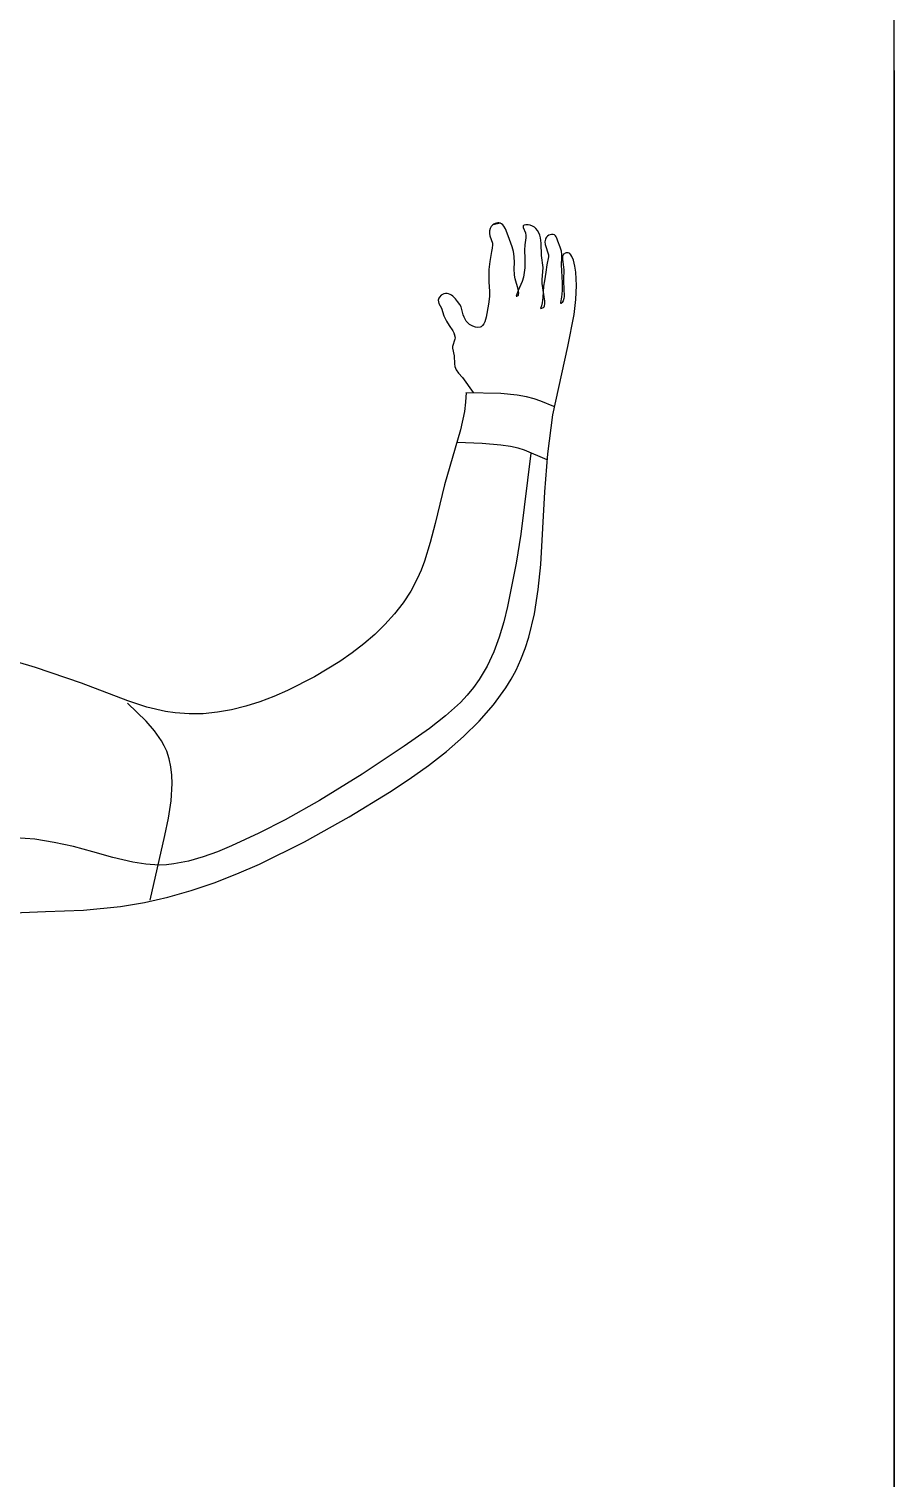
# Model space of a CAD drawing. Header units: metres. Extents: x 151 to 270, y 180 to 223.
# Drawn here: x 183.615 to 184.086, y 203.391 to 204.181 of the extents above; entities that cross this region are included whole.
import ezdxf

# ---------------------------------------------------------------- set-up
doc = ezdxf.new("R2010")
doc.units = ezdxf.units.M
doc.layers.add('1-AREA DE PRODUCCION', color=7, linetype='Continuous')

msp = doc.modelspace()

# ---------------------------------------------------------------- linework, layer by layer
at = {"layer": '1-AREA DE PRODUCCION', "color": 2}
for p, q in [((184.08628, 201.55814), (184.08628, 204.20371)), ((184.08628, 204.15858), (184.08628, 201.55814))]:
    msp.add_line(p, q, dxfattribs=at)
at = {"layer": '1-AREA DE PRODUCCION', "color": 0, "lineweight": -2}
for p, q in [((183.86765, 204.07441), (183.8668, 204.07346)), ((183.86765, 204.07441), (183.8668, 204.07346)), ((183.87174, 204.07532), (183.86764, 204.07441)), ((183.87174, 204.07532), (183.86764, 204.07441)), ((183.86825, 204.07483), (183.86765, 204.07441)), ((183.86825, 204.07483), (183.86765, 204.07441)), ((183.8689, 204.07516), (183.86825, 204.07483)), ((183.8689, 204.07516), (183.86825, 204.07483)), ((183.86959, 204.07539), (183.8689, 204.07516)), ((183.86959, 204.07539), (183.8689, 204.07516)), ((183.87027, 204.0755), (183.86959, 204.07539)), ((183.87027, 204.0755), (183.86959, 204.07539)), ((183.87094, 204.0755), (183.87027, 204.0755)), ((183.87094, 204.0755), (183.87027, 204.0755)), ((183.87171, 204.07531), (183.87094, 204.0755)), ((183.87171, 204.07531), (183.87094, 204.0755)), ((183.8724, 204.07495), (183.87171, 204.07531)), ((183.8724, 204.07495), (183.87171, 204.07531)), ((183.87302, 204.07442), (183.8724, 204.07495)), ((183.87302, 204.07442), (183.8724, 204.07495)), ((183.87358, 204.07376), (183.87302, 204.07442)), ((183.87358, 204.07376), (183.87302, 204.07442)), ((183.88441, 204.0741), (183.88429, 204.07398)), ((183.88441, 204.0741), (183.88429, 204.07398)), ((183.88473, 204.07429), (183.88441, 204.0741)), ((183.88473, 204.07429), (183.88441, 204.0741)), ((183.88566, 204.07446), (183.88473, 204.07429)), ((183.88566, 204.07446), (183.88473, 204.07429)), ((183.88682, 204.07441), (183.88566, 204.07446)), ((183.88682, 204.07441), (183.88566, 204.07446)), ((183.88806, 204.07415), (183.88682, 204.07441)), ((183.88806, 204.07415), (183.88682, 204.07441)), ((183.88922, 204.07374), (183.88806, 204.07415)), ((183.88922, 204.07374), (183.88806, 204.07415)), ((183.86589, 204.07106), (183.86582, 204.06975)), ((183.86589, 204.07106), (183.86582, 204.06975)), ((183.86582, 204.06975), (183.86601, 204.06847)), ((183.86582, 204.06975), (183.86601, 204.06847)), ((183.86621, 204.07232), (183.86589, 204.07106)), ((183.86621, 204.07232), (183.86589, 204.07106)), ((183.86601, 204.06847), (183.86744, 204.06448)), ((183.86601, 204.06847), (183.86744, 204.06448)), ((183.8668, 204.07346), (183.86621, 204.07232)), ((183.8668, 204.07346), (183.86621, 204.07232)), ((183.87455, 204.07216), (183.87358, 204.07376)), ((183.87455, 204.07216), (183.87358, 204.07376)), ((183.87606, 204.06847), (183.87455, 204.07216)), ((183.87606, 204.06847), (183.87455, 204.07216)), ((183.87819, 204.06245), (183.87606, 204.06847)), ((183.87819, 204.06245), (183.87606, 204.06847)), ((183.8842, 204.07385), (183.88414, 204.07359)), ((183.8842, 204.07385), (183.88414, 204.07359)), ((183.88414, 204.07359), (183.8842, 204.07296)), ((183.88414, 204.07359), (183.8842, 204.07296)), ((183.88429, 204.07398), (183.8842, 204.07385)), ((183.88429, 204.07398), (183.8842, 204.07385)), ((183.8842, 204.07296), (183.88538, 204.07007)), ((183.8842, 204.07296), (183.88538, 204.07007)), ((183.88568, 204.06732), (183.88499, 204.06346)), ((183.88568, 204.06732), (183.88499, 204.06346)), ((183.88538, 204.07007), (183.88567, 204.06866)), ((183.88538, 204.07007), (183.88567, 204.06866)), ((183.88567, 204.06866), (183.88568, 204.06732)), ((183.88567, 204.06866), (183.88568, 204.06732)), ((183.89026, 204.07314), (183.88922, 204.07374)), ((183.89026, 204.07314), (183.88922, 204.07374)), ((183.89108, 204.07242), (183.89026, 204.07314)), ((183.89108, 204.07242), (183.89026, 204.07314)), ((183.89193, 204.0713), (183.89108, 204.07242)), ((183.89193, 204.0713), (183.89108, 204.07242)), ((183.89262, 204.07005), (183.89193, 204.0713)), ((183.89262, 204.07005), (183.89193, 204.0713)), ((183.89317, 204.0687), (183.89262, 204.07005)), ((183.89317, 204.0687), (183.89262, 204.07005)), ((183.89358, 204.06728), (183.89317, 204.0687)), ((183.89358, 204.06728), (183.89317, 204.0687)), ((183.89404, 204.06435), (183.89358, 204.06728)), ((183.89404, 204.06435), (183.89358, 204.06728)), ((183.89628, 204.06652), (183.89606, 204.06516)), ((183.89628, 204.06652), (183.89606, 204.06516)), ((183.89654, 204.06715), (183.89628, 204.06652)), ((183.89654, 204.06715), (183.89628, 204.06652)), ((183.8969, 204.06773), (183.89654, 204.06715)), ((183.8969, 204.06773), (183.89654, 204.06715)), ((183.89739, 204.06824), (183.8969, 204.06773)), ((183.89739, 204.06824), (183.8969, 204.06773)), ((183.89807, 204.06869), (183.89739, 204.06824)), ((183.89807, 204.06869), (183.89739, 204.06824)), ((183.89886, 204.069), (183.89807, 204.06869)), ((183.89886, 204.069), (183.89807, 204.06869)), ((183.89968, 204.06914), (183.89886, 204.069)), ((183.89968, 204.06914), (183.89886, 204.069)), ((183.90047, 204.06911), (183.89968, 204.06914)), ((183.90047, 204.06911), (183.89968, 204.06914)), ((183.90116, 204.06888), (183.90047, 204.06911)), ((183.90116, 204.06888), (183.90047, 204.06911)), ((183.90174, 204.06843), (183.90116, 204.06888)), ((183.90174, 204.06843), (183.90116, 204.06888)), ((183.90218, 204.06781), (183.90174, 204.06843)), ((183.90218, 204.06781), (183.90174, 204.06843)), ((183.90252, 204.06708), (183.90218, 204.06781)), ((183.90252, 204.06708), (183.90218, 204.06781)), ((183.9031, 204.06545), (183.90252, 204.06708)), ((183.9031, 204.06545), (183.90252, 204.06708)), ((183.86684, 204.05981), (183.86598, 204.05451)), ((183.86684, 204.05981), (183.86598, 204.05451)), ((183.86728, 204.06171), (183.86684, 204.05981)), ((183.86728, 204.06171), (183.86684, 204.05981)), ((183.86751, 204.06358), (183.86728, 204.06171)), ((183.86751, 204.06358), (183.86728, 204.06171)), ((183.86744, 204.06448), (183.86751, 204.06358)), ((183.86744, 204.06448), (183.86751, 204.06358)), ((183.87883, 204.05988), (183.87819, 204.06245)), ((183.87883, 204.05988), (183.87819, 204.06245)), ((183.87928, 204.05722), (183.87883, 204.05988)), ((183.87928, 204.05722), (183.87883, 204.05988)), ((183.88499, 204.06346), (183.88482, 204.06056)), ((183.88499, 204.06346), (183.88482, 204.06056)), ((183.88482, 204.06056), (183.88508, 204.05611)), ((183.88482, 204.06056), (183.88508, 204.05611)), ((183.89415, 204.05772), (183.89404, 204.06435)), ((183.89415, 204.05772), (183.89404, 204.06435)), ((183.89606, 204.06516), (183.89621, 204.0637)), ((183.89606, 204.06516), (183.89621, 204.0637)), ((183.89621, 204.0637), (183.89793, 204.05807)), ((183.89621, 204.0637), (183.89793, 204.05807)), ((183.90436, 204.06217), (183.9031, 204.06545)), ((183.90436, 204.06217), (183.9031, 204.06545)), ((183.90499, 204.06008), (183.90436, 204.06217)), ((183.90499, 204.06008), (183.90436, 204.06217)), ((183.90522, 204.05829), (183.90499, 204.06008)), ((183.90522, 204.05829), (183.90499, 204.06008)), ((183.90524, 204.05644), (183.90522, 204.05829)), ((183.90524, 204.05644), (183.90522, 204.05829)), ((183.90621, 204.05833), (183.90581, 204.05768)), ((183.90621, 204.05833), (183.90581, 204.05768)), ((183.90662, 204.05867), (183.90621, 204.05833)), ((183.90662, 204.05867), (183.90621, 204.05833)), ((183.90712, 204.05894), (183.90662, 204.05867)), ((183.90712, 204.05894), (183.90662, 204.05867)), ((183.90766, 204.05911), (183.90712, 204.05894)), ((183.90766, 204.05911), (183.90712, 204.05894)), ((183.90822, 204.05918), (183.90766, 204.05911)), ((183.90822, 204.05918), (183.90766, 204.05911)), ((183.90874, 204.05913), (183.90822, 204.05918)), ((183.90874, 204.05913), (183.90822, 204.05918)), ((183.90916, 204.05897), (183.90874, 204.05913)), ((183.90916, 204.05897), (183.90874, 204.05913)), ((183.90953, 204.05873), (183.90916, 204.05897)), ((183.90953, 204.05873), (183.90916, 204.05897)), ((183.91014, 204.05801), (183.90953, 204.05873)), ((183.91014, 204.05801), (183.90953, 204.05873)), ((183.86598, 204.05451), (183.86554, 204.05009)), ((183.86598, 204.05451), (183.86554, 204.05009)), ((183.87952, 204.05378), (183.87928, 204.05722)), ((183.87952, 204.05378), (183.87928, 204.05722)), ((183.87935, 204.05053), (183.87952, 204.05378)), ((183.87935, 204.05053), (183.87952, 204.05378)), ((183.87944, 204.047), (183.87935, 204.05053)), ((183.87944, 204.047), (183.87935, 204.05053)), ((183.88508, 204.05094), (183.8848, 204.04838)), ((183.88508, 204.05094), (183.8848, 204.04838)), ((183.88508, 204.05611), (183.88508, 204.05094)), ((183.88508, 204.05611), (183.88508, 204.05094)), ((183.89501, 204.05122), (183.89415, 204.05772)), ((183.89501, 204.05122), (183.89415, 204.05772)), ((183.89452, 204.04441), (183.89501, 204.05122)), ((183.89452, 204.04441), (183.89501, 204.05122)), ((183.89705, 204.05254), (183.89647, 204.04852)), ((183.89705, 204.05254), (183.89647, 204.04852)), ((183.89794, 204.05697), (183.89705, 204.05254)), ((183.89794, 204.05697), (183.89705, 204.05254)), ((183.89793, 204.05807), (183.89794, 204.05697)), ((183.89793, 204.05807), (183.89794, 204.05697)), ((183.90509, 204.05259), (183.90524, 204.05644)), ((183.90509, 204.05259), (183.90524, 204.05644)), ((183.90563, 204.04278), (183.90509, 204.05259)), ((183.90563, 204.04278), (183.90509, 204.05259)), ((183.90581, 204.05768), (183.90563, 204.05691)), ((183.90581, 204.05768), (183.90563, 204.05691)), ((183.90563, 204.05691), (183.90568, 204.05562)), ((183.90563, 204.05691), (183.90568, 204.05562)), ((183.90568, 204.05562), (183.90587, 204.0543)), ((183.90568, 204.05562), (183.90587, 204.0543)), ((183.90587, 204.0543), (183.90628, 204.0499)), ((183.90587, 204.0543), (183.90628, 204.0499)), ((183.91064, 204.0571), (183.91014, 204.05801)), ((183.91064, 204.0571), (183.91014, 204.05801)), ((183.91157, 204.05516), (183.91064, 204.0571)), ((183.91157, 204.05516), (183.91064, 204.0571)), ((183.91236, 204.05195), (183.91157, 204.05516)), ((183.91236, 204.05195), (183.91157, 204.05516)), ((183.9129, 204.04858), (183.91236, 204.05195)), ((183.9129, 204.04858), (183.91236, 204.05195)), ((183.86554, 204.05009), (183.86539, 204.04675)), ((183.86554, 204.05009), (183.86539, 204.04675)), ((183.86539, 204.04675), (183.86548, 204.04342)), ((183.86539, 204.04675), (183.86548, 204.04342)), ((183.86548, 204.04342), (183.86588, 204.03808)), ((183.86548, 204.04342), (183.86588, 204.03808)), ((183.87983, 204.04492), (183.87944, 204.047)), ((183.87983, 204.04492), (183.87944, 204.047)), ((183.88147, 204.03931), (183.87983, 204.04492)), ((183.88147, 204.03931), (183.87983, 204.04492)), ((183.88355, 204.04346), (183.88145, 204.03861)), ((183.88355, 204.04346), (183.88145, 204.03861)), ((183.88431, 204.04588), (183.88355, 204.04346)), ((183.88431, 204.04588), (183.88355, 204.04346)), ((183.8848, 204.04838), (183.88431, 204.04588)), ((183.8848, 204.04838), (183.88431, 204.04588)), ((183.89457, 204.04238), (183.89452, 204.04441)), ((183.89457, 204.04238), (183.89452, 204.04441)), ((183.89586, 204.04385), (183.8953, 204.04099)), ((183.89586, 204.04385), (183.8953, 204.04099)), ((183.89647, 204.04852), (183.89586, 204.04385)), ((183.89647, 204.04852), (183.89586, 204.04385)), ((183.90569, 204.03869), (183.90563, 204.04278)), ((183.90569, 204.03869), (183.90563, 204.04278)), ((183.90628, 204.0499), (183.90616, 204.04436)), ((183.90628, 204.0499), (183.90616, 204.04436)), ((183.90616, 204.04436), (183.90629, 204.03859)), ((183.90616, 204.04436), (183.90629, 204.03859)), ((183.9133, 204.0414), (183.9129, 204.04858)), ((183.9133, 204.0414), (183.9129, 204.04858)), ((183.83859, 204.03505), (183.83826, 204.03451)), ((183.83859, 204.03505), (183.83826, 204.03451)), ((183.83948, 204.03599), (183.83859, 204.03505)), ((183.83948, 204.03599), (183.83859, 204.03505)), ((183.84021, 204.03645), (183.83948, 204.03599)), ((183.84021, 204.03645), (183.83948, 204.03599)), ((183.84101, 204.03678), (183.84021, 204.03645)), ((183.84101, 204.03678), (183.84021, 204.03645)), ((183.84185, 204.03695), (183.84101, 204.03678)), ((183.84185, 204.03695), (183.84101, 204.03678)), ((183.8427, 204.03697), (183.84185, 204.03695)), ((183.8427, 204.03697), (183.84185, 204.03695)), ((183.84351, 204.03683), (183.8427, 204.03697)), ((183.84351, 204.03683), (183.8427, 204.03697)), ((183.84437, 204.03651), (183.84351, 204.03683)), ((183.84437, 204.03651), (183.84351, 204.03683)), ((183.84516, 204.03603), (183.84437, 204.03651)), ((183.84516, 204.03603), (183.84437, 204.03651)), ((183.84588, 204.03544), (183.84516, 204.03603)), ((183.84588, 204.03544), (183.84516, 204.03603)), ((183.84722, 204.03409), (183.84588, 204.03544)), ((183.84722, 204.03409), (183.84588, 204.03544)), ((183.86574, 204.03533), (183.86521, 204.03125)), ((183.86574, 204.03533), (183.86521, 204.03125)), ((183.86588, 204.03808), (183.86574, 204.03533)), ((183.86588, 204.03808), (183.86574, 204.03533)), ((183.88145, 204.03861), (183.88031, 204.03556)), ((183.88145, 204.03861), (183.88031, 204.03556)), ((183.88031, 204.03556), (183.88074, 204.03559)), ((183.88031, 204.03556), (183.88074, 204.03559)), ((183.88074, 204.03559), (183.88109, 204.0357)), ((183.88074, 204.03559), (183.88109, 204.0357)), ((183.88109, 204.0357), (183.88135, 204.03588)), ((183.88109, 204.0357), (183.88135, 204.03588)), ((183.88135, 204.03588), (183.88155, 204.03614)), ((183.88135, 204.03588), (183.88155, 204.03614)), ((183.88179, 204.03723), (183.88147, 204.03931)), ((183.88179, 204.03723), (183.88147, 204.03931)), ((183.88155, 204.03614), (183.88169, 204.03645)), ((183.88155, 204.03614), (183.88169, 204.03645)), ((183.88169, 204.03645), (183.88179, 204.03723)), ((183.88169, 204.03645), (183.88179, 204.03723)), ((183.89489, 204.03488), (183.89455, 204.03184)), ((183.89489, 204.03488), (183.89455, 204.03184)), ((183.89604, 204.03274), (183.89457, 204.04238)), ((183.89604, 204.03274), (183.89457, 204.04238)), ((183.8953, 204.04099), (183.89489, 204.03488)), ((183.8953, 204.04099), (183.89489, 204.03488)), ((183.90472, 204.03206), (183.90521, 204.03501)), ((183.90472, 204.03206), (183.90521, 204.03501)), ((183.90521, 204.03501), (183.90569, 204.03869)), ((183.90521, 204.03501), (183.90569, 204.03869)), ((183.90629, 204.03859), (183.90652, 204.03647)), ((183.90629, 204.03859), (183.90652, 204.03647)), ((183.90653, 204.03538), (183.90635, 204.03425)), ((183.90653, 204.03538), (183.90635, 204.03425)), ((183.90652, 204.03647), (183.90653, 204.03538)), ((183.90652, 204.03647), (183.90653, 204.03538)), ((183.91291, 204.03368), (183.9133, 204.0414)), ((183.91291, 204.03368), (183.9133, 204.0414)), ((183.83804, 204.03394), (183.83792, 204.03335)), ((183.83804, 204.03394), (183.83792, 204.03335)), ((183.83792, 204.03335), (183.83797, 204.03246)), ((183.83792, 204.03335), (183.83797, 204.03246)), ((183.83797, 204.03246), (183.83825, 204.03157)), ((183.83797, 204.03246), (183.83825, 204.03157)), ((183.83826, 204.03451), (183.83804, 204.03394)), ((183.83826, 204.03451), (183.83804, 204.03394)), ((183.83825, 204.03157), (183.83959, 204.02892)), ((183.83825, 204.03157), (183.83959, 204.02892)), ((183.83959, 204.02892), (183.841, 204.02486)), ((183.83959, 204.02892), (183.841, 204.02486)), ((183.84844, 204.03269), (183.84722, 204.03409)), ((183.84844, 204.03269), (183.84722, 204.03409)), ((183.84973, 204.03099), (183.84844, 204.03269)), ((183.84973, 204.03099), (183.84844, 204.03269)), ((183.8504, 204.02977), (183.84973, 204.03099)), ((183.8504, 204.02977), (183.84973, 204.03099)), ((183.85155, 204.02528), (183.8504, 204.02977)), ((183.85155, 204.02528), (183.8504, 204.02977)), ((183.86521, 204.03125), (183.86407, 204.02415)), ((183.86521, 204.03125), (183.86407, 204.02415)), ((183.8942, 204.03034), (183.89365, 204.02888)), ((183.8942, 204.03034), (183.89365, 204.02888)), ((183.89365, 204.02888), (183.89428, 204.02892)), ((183.89365, 204.02888), (183.89428, 204.02892)), ((183.89455, 204.03184), (183.8942, 204.03034)), ((183.89455, 204.03184), (183.8942, 204.03034)), ((183.89428, 204.02892), (183.89479, 204.02909)), ((183.89428, 204.02892), (183.89479, 204.02909)), ((183.89479, 204.02909), (183.89521, 204.02935)), ((183.89479, 204.02909), (183.89521, 204.02935)), ((183.89521, 204.02935), (183.89553, 204.02972)), ((183.89521, 204.02935), (183.89553, 204.02972)), ((183.89553, 204.02972), (183.89576, 204.03018)), ((183.89553, 204.02972), (183.89576, 204.03018)), ((183.89576, 204.03018), (183.89602, 204.03132)), ((183.89576, 204.03018), (183.89602, 204.03132)), ((183.89602, 204.03132), (183.89604, 204.03274)), ((183.89602, 204.03132), (183.89604, 204.03274)), ((183.90473, 204.03157), (183.90472, 204.03206)), ((183.90473, 204.03157), (183.90472, 204.03206)), ((183.90476, 204.03151), (183.90473, 204.03157)), ((183.90476, 204.03151), (183.90473, 204.03157)), ((183.90479, 204.03149), (183.90476, 204.03151)), ((183.90479, 204.03149), (183.90476, 204.03151)), ((183.9048, 204.03147), (183.90479, 204.03149)), ((183.9048, 204.03147), (183.90479, 204.03149)), ((183.90482, 204.03147), (183.9048, 204.03147)), ((183.90482, 204.03147), (183.9048, 204.03147)), ((183.90486, 204.03147), (183.90482, 204.03147)), ((183.90486, 204.03147), (183.90482, 204.03147)), ((183.90488, 204.03148), (183.90486, 204.03147)), ((183.90488, 204.03148), (183.90486, 204.03147)), ((183.90537, 204.03204), (183.90488, 204.03148)), ((183.90537, 204.03204), (183.90488, 204.03148)), ((183.90592, 204.03304), (183.90537, 204.03204)), ((183.90592, 204.03304), (183.90537, 204.03204)), ((183.90635, 204.03425), (183.90592, 204.03304)), ((183.90635, 204.03425), (183.90592, 204.03304)), ((183.91187, 204.02549), (183.91291, 204.03368)), ((183.91187, 204.02549), (183.91291, 204.03368)), ((183.841, 204.02486), (183.84243, 204.02195)), ((183.841, 204.02486), (183.84243, 204.02195)), ((183.84243, 204.02195), (183.8439, 204.01946)), ((183.84243, 204.02195), (183.8439, 204.01946)), ((183.8439, 204.01946), (183.84576, 204.0166)), ((183.8439, 204.01946), (183.84576, 204.0166)), ((183.85194, 204.02412), (183.85155, 204.02528)), ((183.85194, 204.02412), (183.85155, 204.02528)), ((183.85247, 204.02301), (183.85194, 204.02412)), ((183.85247, 204.02301), (183.85194, 204.02412)), ((183.85314, 204.02197), (183.85247, 204.02301)), ((183.85314, 204.02197), (183.85247, 204.02301)), ((183.85397, 204.02102), (183.85314, 204.02197)), ((183.85397, 204.02102), (183.85314, 204.02197)), ((183.85495, 204.02017), (183.85397, 204.02102)), ((183.85495, 204.02017), (183.85397, 204.02102)), ((183.8568, 204.01913), (183.85495, 204.02017)), ((183.8568, 204.01913), (183.85495, 204.02017)), ((183.85813, 204.01869), (183.8568, 204.01913)), ((183.85813, 204.01869), (183.8568, 204.01913)), ((183.8612, 204.01888), (183.86066, 204.01867)), ((183.8612, 204.01888), (183.86066, 204.01867)), ((183.86166, 204.01917), (183.8612, 204.01888)), ((183.86166, 204.01917), (183.8612, 204.01888)), ((183.86206, 204.01954), (183.86166, 204.01917)), ((183.86206, 204.01954), (183.86166, 204.01917)), ((183.86276, 204.02048), (183.86206, 204.01954)), ((183.86276, 204.02048), (183.86206, 204.01954)), ((183.86331, 204.02162), (183.86276, 204.02048)), ((183.86331, 204.02162), (183.86276, 204.02048)), ((183.86407, 204.02415), (183.86331, 204.02162)), ((183.86407, 204.02415), (183.86331, 204.02162)), ((183.90847, 204.00802), (183.91187, 204.02549)), ((183.90847, 204.00802), (183.91187, 204.02549)), ((183.84701, 204.01213), (183.84566, 204.00813)), ((183.84701, 204.01213), (183.84566, 204.00813)), ((183.84576, 204.0166), (183.84653, 204.01512)), ((183.84576, 204.0166), (183.84653, 204.01512)), ((183.8464, 204.0154), (183.84701, 204.01323)), ((183.8464, 204.0154), (183.84701, 204.01323)), ((183.84653, 204.01512), (183.84699, 204.01363)), ((183.84653, 204.01512), (183.84699, 204.01363)), ((183.84699, 204.01363), (183.84706, 204.01288)), ((183.84699, 204.01363), (183.84706, 204.01288)), ((183.84706, 204.01288), (183.84701, 204.01213)), ((183.84706, 204.01288), (183.84701, 204.01213)), ((183.85945, 204.01852), (183.85813, 204.01869)), ((183.85945, 204.01852), (183.85813, 204.01869)), ((183.86066, 204.01867), (183.85945, 204.01852)), ((183.86066, 204.01867), (183.85945, 204.01852)), ((183.84566, 204.00813), (183.84564, 204.00712)), ((183.84566, 204.00813), (183.84564, 204.00712)), ((183.84564, 204.00712), (183.84655, 204.00299)), ((183.84564, 204.00712), (183.84655, 204.00299)), ((183.84655, 204.00299), (183.84672, 203.9986)), ((183.84655, 204.00299), (183.84672, 203.9986)), ((183.9004, 203.97081), (183.90847, 204.00802)), ((183.9004, 203.97081), (183.90847, 204.00802)), ((183.84672, 203.9986), (183.84694, 203.99728)), ((183.84672, 203.9986), (183.84694, 203.99728)), ((183.84694, 203.99728), (183.84765, 203.9954)), ((183.84694, 203.99728), (183.84765, 203.9954)), ((183.84765, 203.9954), (183.84888, 203.9936)), ((183.84765, 203.9954), (183.84888, 203.9936)), ((183.84888, 203.9936), (183.85107, 203.99115)), ((183.84888, 203.9936), (183.85107, 203.99115)), ((183.85107, 203.99115), (183.85694, 203.98302)), ((183.85107, 203.99115), (183.85694, 203.98302)), ((183.85302, 203.98306), (183.85275, 203.97785)), ((183.85302, 203.98306), (183.85275, 203.97785)), ((183.872, 203.98242), (183.85286, 203.98292)), ((183.872, 203.98242), (183.85286, 203.98292)), ((183.88087, 203.98159), (183.872, 203.98242)), ((183.88087, 203.98159), (183.872, 203.98242)), ((183.88606, 203.98069), (183.88087, 203.98159)), ((183.88606, 203.98069), (183.88087, 203.98159)), ((183.8902, 203.97958), (183.88606, 203.98069)), ((183.8902, 203.97958), (183.88606, 203.98069)), ((183.89375, 203.97831), (183.8902, 203.97958)), ((183.89375, 203.97831), (183.8902, 203.97958)), ((183.85213, 203.97272), (183.85009, 203.96262)), ((183.85213, 203.97272), (183.85009, 203.96262)), ((183.85275, 203.97785), (183.85213, 203.97272)), ((183.85275, 203.97785), (183.85213, 203.97272)), ((183.90079, 203.97548), (183.89375, 203.97831)), ((183.90079, 203.97548), (183.89375, 203.97831)), ((183.89753, 203.94967), (183.9004, 203.97081)), ((183.89753, 203.94967), (183.9004, 203.97081)), ((183.85009, 203.96262), (183.84125, 203.93267)), ((183.85009, 203.96262), (183.84125, 203.93267)), ((183.86188, 203.9553), (183.84822, 203.95575)), ((183.86188, 203.9553), (183.84822, 203.95575)), ((183.872, 203.95441), (183.86188, 203.9553)), ((183.872, 203.95441), (183.86188, 203.9553)), ((183.87719, 203.9536), (183.872, 203.95441)), ((183.87719, 203.9536), (183.872, 203.95441)), ((183.88144, 203.95263), (183.87719, 203.9536)), ((183.88144, 203.95263), (183.87719, 203.9536)), ((183.88497, 203.95154), (183.88144, 203.95263)), ((183.88497, 203.95154), (183.88144, 203.95263)), ((183.88839, 203.95003), (183.88289, 203.90579)), ((183.88839, 203.95003), (183.88289, 203.90579)), ((183.89718, 203.94628), (183.88497, 203.95154)), ((183.89718, 203.94628), (183.88497, 203.95154)), ((183.89594, 203.92896), (183.89753, 203.94967)), ((183.89594, 203.92896), (183.89753, 203.94967)), ((183.84125, 203.93267), (183.83612, 203.91165)), ((183.84125, 203.93267), (183.83612, 203.91165)), ((183.89373, 203.88931), (183.89594, 203.92896)), ((183.89373, 203.88931), (183.89594, 203.92896)), ((183.83612, 203.91165), (183.83351, 203.90124)), ((183.83612, 203.91165), (183.83351, 203.90124)), ((183.83351, 203.90124), (183.8304, 203.89111)), ((183.83351, 203.90124), (183.8304, 203.89111)), ((183.88289, 203.90579), (183.88042, 203.89005)), ((183.88289, 203.90579), (183.88042, 203.89005)), ((183.82854, 203.8862), (183.82643, 203.88143)), ((183.82854, 203.8862), (183.82643, 203.88143)), ((183.8304, 203.89111), (183.82854, 203.8862)), ((183.8304, 203.89111), (183.82854, 203.8862)), ((183.88042, 203.89005), (183.87568, 203.86647)), ((183.88042, 203.89005), (183.87568, 203.86647)), ((183.89239, 203.87563), (183.89373, 203.88931)), ((183.89239, 203.87563), (183.89373, 203.88931)), ((183.82643, 203.88143), (183.82286, 203.87477)), ((183.82643, 203.88143), (183.82286, 203.87477)), ((183.82286, 203.87477), (183.81871, 203.86842)), ((183.82286, 203.87477), (183.81871, 203.86842)), ((183.89033, 203.86242), (183.89239, 203.87563)), ((183.89033, 203.86242), (183.89239, 203.87563)), ((183.81402, 203.86238), (183.80885, 203.85663)), ((183.81402, 203.86238), (183.80885, 203.85663)), ((183.81871, 203.86842), (183.81402, 203.86238)), ((183.81871, 203.86842), (183.81402, 203.86238)), ((183.87568, 203.86647), (183.87355, 203.85804)), ((183.87568, 203.86647), (183.87355, 203.85804)), ((183.88729, 203.84972), (183.89033, 203.86242)), ((183.88729, 203.84972), (183.89033, 203.86242)), ((183.80885, 203.85663), (183.80324, 203.85118)), ((183.80885, 203.85663), (183.80324, 203.85118)), ((183.87355, 203.85804), (183.87106, 203.84971)), ((183.87355, 203.85804), (183.87106, 203.84971)), ((183.79725, 203.84601), (183.79093, 203.84112)), ((183.79725, 203.84601), (183.79093, 203.84112)), ((183.80324, 203.85118), (183.79725, 203.84601)), ((183.80324, 203.85118), (183.79725, 203.84601)), ((183.87106, 203.84971), (183.86809, 203.84161)), ((183.87106, 203.84971), (183.86809, 203.84161)), ((183.88531, 203.84357), (183.88729, 203.84972)), ((183.88531, 203.84357), (183.88729, 203.84972)), ((183.61841, 203.83311), (183.58081, 203.84426)), ((183.61841, 203.83311), (183.58081, 203.84426)), ((183.79093, 203.84112), (183.78431, 203.83649)), ((183.79093, 203.84112), (183.78431, 203.83649)), ((183.86809, 203.84161), (183.86452, 203.83384)), ((183.86809, 203.84161), (183.86452, 203.83384)), ((183.88028, 203.83173), (183.88298, 203.83758)), ((183.88028, 203.83173), (183.88298, 203.83758)), ((183.88298, 203.83758), (183.88531, 203.84357)), ((183.88298, 203.83758), (183.88531, 203.84357)), ((183.64337, 203.82462), (183.61841, 203.83311)), ((183.64337, 203.82462), (183.61841, 203.83311)), ((183.78431, 203.83649), (183.77041, 203.82803)), ((183.78431, 203.83649), (183.77041, 203.82803)), ((183.86452, 203.83384), (183.86024, 203.82655)), ((183.86452, 203.83384), (183.86024, 203.82655)), ((183.87762, 203.82683), (183.88028, 203.83173)), ((183.87762, 203.82683), (183.88028, 203.83173)), ((183.66879, 203.8149), (183.64337, 203.82462)), ((183.66879, 203.8149), (183.64337, 203.82462)), ((183.77041, 203.82803), (183.75571, 203.82053)), ((183.77041, 203.82803), (183.75571, 203.82053)), ((183.8571, 203.82219), (183.85365, 203.81805)), ((183.8571, 203.82219), (183.85365, 203.81805)), ((183.86024, 203.82655), (183.8571, 203.82219)), ((183.86024, 203.82655), (183.8571, 203.82219)), ((183.86795, 203.81277), (183.87467, 203.82203)), ((183.86795, 203.81277), (183.87467, 203.82203)), ((183.87467, 203.82203), (183.87762, 203.82683)), ((183.87467, 203.82203), (183.87762, 203.82683)), ((183.67869, 203.80383), (183.6686, 203.81371)), ((183.67869, 203.80383), (183.6686, 203.81371)), ((183.67901, 203.81161), (183.66879, 203.8149)), ((183.67901, 203.81161), (183.66879, 203.8149)), ((183.7406, 203.81444), (183.73294, 203.81204)), ((183.7406, 203.81444), (183.73294, 203.81204)), ((183.74819, 203.81729), (183.7406, 203.81444)), ((183.74819, 203.81729), (183.7406, 203.81444)), ((183.75571, 203.82053), (183.74819, 203.81729)), ((183.75571, 203.82053), (183.74819, 203.81729)), ((183.84993, 203.81411), (183.84184, 203.80675)), ((183.84993, 203.81411), (183.84184, 203.80675)), ((183.85365, 203.81805), (183.84993, 203.81411)), ((183.85365, 203.81805), (183.84993, 203.81411)), ((183.68931, 203.80919), (183.67901, 203.81161)), ((183.68931, 203.80919), (183.67901, 203.81161)), ((183.6945, 203.8084), (183.68931, 203.80919)), ((183.6945, 203.8084), (183.68931, 203.80919)), ((183.70214, 203.80785), (183.6945, 203.8084)), ((183.70214, 203.80785), (183.6945, 203.8084)), ((183.70982, 203.80799), (183.70214, 203.80785)), ((183.70982, 203.80799), (183.70214, 203.80785)), ((183.71753, 203.80877), (183.70982, 203.80799)), ((183.71753, 203.80877), (183.70982, 203.80799)), ((183.72525, 203.81014), (183.71753, 203.80877)), ((183.72525, 203.81014), (183.71753, 203.80877)), ((183.73294, 203.81204), (183.72525, 203.81014)), ((183.73294, 203.81204), (183.72525, 203.81014)), ((183.84184, 203.80675), (183.8331, 203.79992)), ((183.84184, 203.80675), (183.8331, 203.79992)), ((183.86024, 203.80393), (183.86795, 203.81277)), ((183.86024, 203.80393), (183.86795, 203.81277)), ((183.68317, 203.79866), (183.67869, 203.80383)), ((183.68317, 203.79866), (183.67869, 203.80383)), ((183.68699, 203.79325), (183.68317, 203.79866)), ((183.68699, 203.79325), (183.68317, 203.79866)), ((183.8331, 203.79992), (183.81938, 203.79034)), ((183.8331, 203.79992), (183.81938, 203.79034)), ((183.85168, 203.79549), (183.86024, 203.80393)), ((183.85168, 203.79549), (183.86024, 203.80393)), ((183.68858, 203.79041), (183.68699, 203.79325)), ((183.68858, 203.79041), (183.68699, 203.79325)), ((183.68992, 203.78748), (183.68858, 203.79041)), ((183.68992, 203.78748), (183.68858, 203.79041)), ((183.81938, 203.79034), (183.79634, 203.77507)), ((183.81938, 203.79034), (183.79634, 203.77507)), ((183.84239, 203.78742), (183.85168, 203.79549)), ((183.84239, 203.78742), (183.85168, 203.79549)), ((183.6913, 203.78333), (183.68992, 203.78748)), ((183.6913, 203.78333), (183.68992, 203.78748)), ((183.69223, 203.77901), (183.6913, 203.78333)), ((183.69223, 203.77901), (183.6913, 203.78333)), ((183.83249, 203.77969), (183.84239, 203.78742)), ((183.83249, 203.77969), (183.84239, 203.78742)), ((183.69273, 203.77455), (183.69223, 203.77901)), ((183.69273, 203.77455), (183.69223, 203.77901)), ((183.69288, 203.76996), (183.69273, 203.77455)), ((183.69288, 203.76996), (183.69273, 203.77455)), ((183.79634, 203.77507), (183.77318, 203.76071)), ((183.79634, 203.77507), (183.77318, 203.76071)), ((183.82211, 203.77229), (183.83249, 203.77969)), ((183.82211, 203.77229), (183.83249, 203.77969)), ((183.69228, 203.76056), (183.69288, 203.76996)), ((183.69228, 203.76056), (183.69288, 203.76996)), ((183.81138, 203.76519), (183.82211, 203.77229)), ((183.81138, 203.76519), (183.82211, 203.77229)), ((183.69083, 203.75101), (183.69228, 203.76056)), ((183.69083, 203.75101), (183.69228, 203.76056)), ((183.77318, 203.76071), (183.75454, 203.75018)), ((183.77318, 203.76071), (183.75454, 203.75018)), ((183.78936, 203.7518), (183.81138, 203.76519)), ((183.78936, 203.7518), (183.81138, 203.76519)), ((183.68894, 203.74155), (183.69083, 203.75101)), ((183.68894, 203.74155), (183.69083, 203.75101)), ((183.76492, 203.73814), (183.78936, 203.7518)), ((183.76492, 203.73814), (183.78936, 203.7518)), ((183.74014, 203.74281), (183.72527, 203.73595)), ((183.74014, 203.74281), (183.72527, 203.73595)), ((183.75454, 203.75018), (183.74014, 203.74281)), ((183.75454, 203.75018), (183.74014, 203.74281)), ((183.61801, 203.73952), (183.60745, 203.74039)), ((183.61801, 203.73952), (183.60745, 203.74039)), ((183.62856, 203.73783), (183.61801, 203.73952)), ((183.62856, 203.73783), (183.61801, 203.73952)), ((183.63907, 203.73551), (183.62856, 203.73783)), ((183.63907, 203.73551), (183.62856, 203.73783)), ((183.64956, 203.73274), (183.63907, 203.73551)), ((183.64956, 203.73274), (183.63907, 203.73551)), ((183.68089, 203.70629), (183.68894, 203.74155)), ((183.68089, 203.70629), (183.68894, 203.74155)), ((183.72527, 203.73595), (183.71756, 203.73275)), ((183.72527, 203.73595), (183.71756, 203.73275)), ((183.74042, 203.726), (183.76492, 203.73814)), ((183.74042, 203.726), (183.76492, 203.73814)), ((183.66047, 203.72967), (183.64956, 203.73274)), ((183.66047, 203.72967), (183.64956, 203.73274)), ((183.67135, 203.72704), (183.66047, 203.72967)), ((183.67135, 203.72704), (183.66047, 203.72967)), ((183.6786, 203.7259), (183.67135, 203.72704)), ((183.6786, 203.7259), (183.67135, 203.72704)), ((183.70181, 203.72761), (183.69385, 203.72607)), ((183.70181, 203.72761), (183.69385, 203.72607)), ((183.70973, 203.7299), (183.70181, 203.72761)), ((183.70973, 203.7299), (183.70181, 203.72761)), ((183.71756, 203.73275), (183.70973, 203.7299)), ((183.71756, 203.73275), (183.70973, 203.7299)), ((183.68586, 203.72549), (183.6786, 203.7259)), ((183.68586, 203.72549), (183.6786, 203.7259)), ((183.68985, 203.72565), (183.68586, 203.72549)), ((183.68985, 203.72565), (183.68586, 203.72549)), ((183.69385, 203.72607), (183.68985, 203.72565)), ((183.69385, 203.72607), (183.68985, 203.72565)), ((183.71568, 203.71581), (183.72809, 203.72064)), ((183.71568, 203.71581), (183.72809, 203.72064)), ((183.72809, 203.72064), (183.74042, 203.726)), ((183.72809, 203.72064), (183.74042, 203.726)), ((183.69054, 203.70796), (183.70317, 203.71156)), ((183.69054, 203.70796), (183.70317, 203.71156)), ((183.70317, 203.71156), (183.71568, 203.71581)), ((183.70317, 203.71156), (183.71568, 203.71581)), ((183.64447, 203.70097), (183.6648, 203.70289)), ((183.64447, 203.70097), (183.6648, 203.70289)), ((183.6648, 203.70289), (183.67775, 203.70506)), ((183.6648, 203.70289), (183.67775, 203.70506)), ((183.67775, 203.70506), (183.69054, 203.70796)), ((183.67775, 203.70506), (183.69054, 203.70796)), ((183.58236, 203.69853), (183.62386, 203.70014)), ((183.58236, 203.69853), (183.62386, 203.70014)), ((183.62386, 203.70014), (183.64447, 203.70097)), ((183.62386, 203.70014), (183.64447, 203.70097))]:
    msp.add_line(p, q, dxfattribs=at)

doc.saveas('drawing.dxf')
